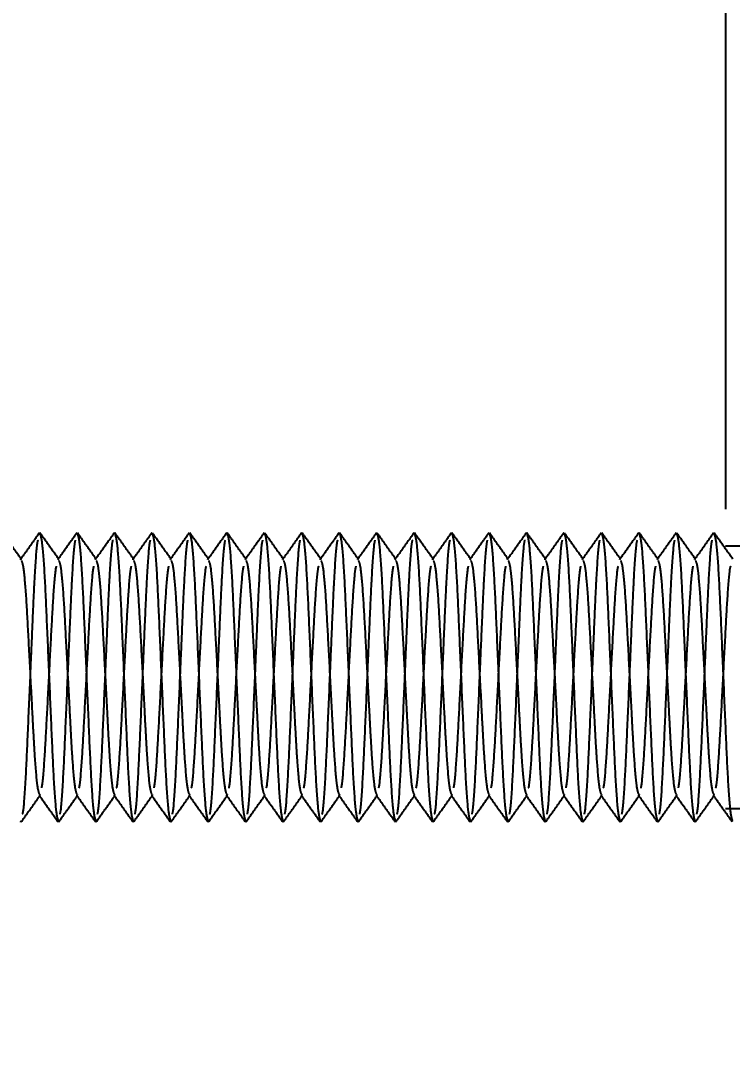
# Model space of a CAD drawing. Header units: metres. Extents: x 0 to 21025, y 0 to 14850.
# Drawn here: x 2214.4 to 2252.4, y 6312.7 to 6367.9 of the extents above; entities that cross this region are included whole.
import ezdxf

# ---------------------------------------------------------------- set-up
doc = ezdxf.new("R2010")
doc.units = ezdxf.units.M
doc.header["$LTSCALE"] = 25
doc.linetypes.add('HIDDEN2', pattern=[4.7625, 3.175, -1.5875])
doc.layers.add('18_COTAS', color=7, linetype='Continuous')
doc.layers.add('ST1', color=7, linetype='HIDDEN2')
doc.styles.add('ROMANS', font='ROMANS.SHX')
doc.dimstyles.new('25___1-25', dxfattribs={"dimscale": 25, "dimtxt": 2.5, "dimasz": 2, "dimexe": 1.5, "dimexo": 1, "dimgap": 0.5, "dimtad": 1, "dimzin": 12, "dimtxsty": 'ROMANS', "dimcen": 0, "dimclrd": 256, "dimclre": 256, "dimclrt": 3, "dimazin": 3, "dimtfac": 1, "dimtmove": 0, "dimatfit": 0, "dimfxl": 1, "dimlwd": -1, "dimlwe": -1, "dimarcsym": 0})

# ---------------------------------------------------------------- blocks, each defined once
blk = doc.blocks.new('*D13')
at = {"layer": '18_COTAS', "transparency": 16777216}
for p, q in [((2083.564, 6357.865), (2083.564, 7037.945)), ((6382.514, 6357.865), (6382.514, 7037.945)), ((2133.564, 7000.445), (6332.514, 7000.445))]:
    blk.add_line(p, q, dxfattribs=at)
for points in [[(2133.564, 7008.778), (2133.564, 6992.112), (2083.564, 7000.445)], [(6332.514, 7008.778), (6332.514, 6992.112), (6382.514, 7000.445)]]:
    blk.add_solid(points, dxfattribs=at)
at = {"layer": 'Defpoints', "color": 0, "transparency": 16777216}
for p in [(6382.514, 7000.445), (2083.564, 6332.865), (6382.514, 6332.865)]:
    blk.add_point(p, dxfattribs=at)
at = {"layer": '18_COTAS', "color": 3, "transparency": 16777216, "insert": (4233.039, 7050.147), "char_height": 62.5, "attachment_point": 5, "style": 'ROMANS'}
blk.add_mtext('4298,95', dxfattribs=at)

msp = doc.modelspace()

# ---------------------------------------------------------------- linework, layer by layer
at = {"layer": 'ST1'}
for p, q in [((2251.996, 6421.215), (2251.996, 6244.515)), ((2215.359, 6340.541), (2215.37, 6340.593)), ((2217.359, 6340.541), (2217.37, 6340.593)), ((2219.359, 6340.541), (2219.37, 6340.593)), ((2221.359, 6340.541), (2221.37, 6340.593)), ((2223.359, 6340.541), (2223.37, 6340.593)), ((2225.359, 6340.541), (2225.37, 6340.593)), ((2227.359, 6340.541), (2227.37, 6340.593)), ((2229.359, 6340.541), (2229.37, 6340.593)), ((2231.359, 6340.541), (2231.37, 6340.593)), ((2233.359, 6340.541), (2233.37, 6340.593)), ((2235.359, 6340.541), (2235.37, 6340.593)), ((2237.359, 6340.541), (2237.37, 6340.593)), ((2239.359, 6340.541), (2239.37, 6340.593)), ((2241.359, 6340.541), (2241.37, 6340.593)), ((2243.359, 6340.541), (2243.37, 6340.593)), ((2245.359, 6340.541), (2245.37, 6340.593)), ((2247.359, 6340.541), (2247.37, 6340.593)), ((2249.359, 6340.541), (2249.37, 6340.593)), ((2251.359, 6340.541), (2251.37, 6340.593)), ((2258.346, 6339.865), (2251.996, 6339.865)), ((2214.357, 6339.137), (2214.37, 6339.187)), ((2216.357, 6339.137), (2216.37, 6339.187)), ((2218.357, 6339.137), (2218.37, 6339.187)), ((2220.357, 6339.137), (2220.37, 6339.187)), ((2222.357, 6339.137), (2222.37, 6339.187)), ((2224.357, 6339.137), (2224.37, 6339.187)), ((2226.357, 6339.137), (2226.37, 6339.187)), ((2228.357, 6339.137), (2228.37, 6339.187)), ((2230.357, 6339.137), (2230.37, 6339.187)), ((2232.357, 6339.137), (2232.37, 6339.187)), ((2234.357, 6339.137), (2234.37, 6339.187)), ((2236.357, 6339.137), (2236.37, 6339.187)), ((2238.357, 6339.137), (2238.37, 6339.187)), ((2240.357, 6339.137), (2240.37, 6339.187)), ((2242.357, 6339.137), (2242.37, 6339.187)), ((2244.357, 6339.137), (2244.37, 6339.187)), ((2246.357, 6339.137), (2246.37, 6339.187)), ((2248.357, 6339.137), (2248.37, 6339.187)), ((2250.357, 6339.137), (2250.37, 6339.187)), ((2215.37, 6326.544), (2215.391, 6326.623)), ((2217.37, 6326.544), (2217.391, 6326.623)), ((2219.37, 6326.544), (2219.391, 6326.623)), ((2221.37, 6326.544), (2221.391, 6326.623)), ((2223.37, 6326.544), (2223.391, 6326.623)), ((2225.37, 6326.544), (2225.391, 6326.623)), ((2227.37, 6326.544), (2227.391, 6326.623)), ((2229.37, 6326.544), (2229.391, 6326.623)), ((2231.37, 6326.544), (2231.391, 6326.623)), ((2233.37, 6326.544), (2233.391, 6326.623)), ((2235.37, 6326.544), (2235.391, 6326.623)), ((2237.37, 6326.544), (2237.391, 6326.623)), ((2239.37, 6326.544), (2239.391, 6326.623)), ((2241.37, 6326.544), (2241.391, 6326.623)), ((2243.37, 6326.544), (2243.391, 6326.623)), ((2245.37, 6326.544), (2245.391, 6326.623)), ((2247.37, 6326.544), (2247.391, 6326.623)), ((2249.37, 6326.544), (2249.391, 6326.623)), ((2251.37, 6326.544), (2251.391, 6326.623)), ((2251.996, 6325.865), (2258.346, 6325.865)), ((2214.37, 6325.138), (2214.389, 6325.226)), ((2216.37, 6325.138), (2216.389, 6325.226)), ((2218.37, 6325.138), (2218.389, 6325.226)), ((2220.37, 6325.138), (2220.389, 6325.226)), ((2222.37, 6325.138), (2222.389, 6325.226)), ((2224.37, 6325.138), (2224.389, 6325.226)), ((2226.37, 6325.138), (2226.389, 6325.226)), ((2228.37, 6325.138), (2228.389, 6325.226)), ((2230.37, 6325.138), (2230.389, 6325.226)), ((2232.37, 6325.138), (2232.389, 6325.226)), ((2234.37, 6325.138), (2234.389, 6325.226)), ((2236.37, 6325.138), (2236.389, 6325.226)), ((2238.37, 6325.138), (2238.389, 6325.226)), ((2240.37, 6325.138), (2240.389, 6325.226)), ((2242.37, 6325.138), (2242.389, 6325.226)), ((2244.37, 6325.138), (2244.389, 6325.226)), ((2246.37, 6325.138), (2246.389, 6325.226)), ((2248.37, 6325.138), (2248.389, 6325.226)), ((2250.37, 6325.138), (2250.389, 6325.226))]:
    msp.add_line(p, q, dxfattribs=at)
for points, knots in [([(2214.39, 6339.173), (2214.222, 6339.408), (2213.888, 6339.877), (2213.553, 6340.347), (2213.386, 6340.581)], [0, 0, 0, 0, 0.499937, 1, 1, 1, 1]), ([(2215.36, 6340.588), (2215.193, 6340.354), (2214.859, 6339.884), (2214.525, 6339.415), (2214.357, 6339.181)], [0, 0, 0, 0, 0.5000352, 1, 1, 1, 1]), ([(2214.461, 6325.569), (2214.471, 6325.61), (2214.523, 6325.815), (2214.627, 6327.313), (2214.74, 6329.815), (2214.853, 6332.466), (2214.954, 6334.788), (2215.033, 6336.69), (2215.126, 6338.601), (2215.22, 6339.943), (2215.274, 6340.149), (2215.287, 6340.198)], [0, 0, 0, 0, 0.038658, 0.193158, 0.341558, 0.49472, 0.586939, 0.692417, 0.79734, 0.95184, 1, 1, 1, 1]), ([(2216.39, 6339.173), (2216.222, 6339.408), (2215.888, 6339.877), (2215.553, 6340.347), (2215.386, 6340.581)], [0, 0, 0, 0, 0.499937, 1, 1, 1, 1]), ([(2215.387, 6340.511), (2215.422, 6340.408), (2215.497, 6340.181), (2215.627, 6338.455), (2215.74, 6335.903), (2215.87, 6332.865), (2216.001, 6329.827), (2216.113, 6327.276), (2216.243, 6325.551), (2216.318, 6325.325), (2216.352, 6325.222)], [0, 0, 0, 0, 0.110571, 0.242596, 0.369408, 0.50029, 0.631172, 0.757984, 0.890008, 1, 1, 1, 1]), ([(2217.36, 6340.588), (2217.193, 6340.354), (2216.859, 6339.884), (2216.525, 6339.415), (2216.357, 6339.181)], [0, 0, 0, 0, 0.500035, 1, 1, 1, 1]), ([(2216.461, 6325.569), (2216.471, 6325.61), (2216.523, 6325.815), (2216.627, 6327.313), (2216.74, 6329.815), (2216.853, 6332.466), (2216.954, 6334.788), (2217.033, 6336.69), (2217.126, 6338.601), (2217.22, 6339.943), (2217.274, 6340.149), (2217.287, 6340.198)], [0, 0, 0, 0, 0.038658, 0.193158, 0.341558, 0.49472, 0.586939, 0.692417, 0.79734, 0.95184, 1, 1, 1, 1]), ([(2218.39, 6339.173), (2218.222, 6339.408), (2217.888, 6339.877), (2217.553, 6340.347), (2217.386, 6340.581)], [0, 0, 0, 0, 0.499937, 1, 1, 1, 1]), ([(2217.387, 6340.511), (2217.422, 6340.408), (2217.497, 6340.181), (2217.627, 6338.455), (2217.74, 6335.903), (2217.87, 6332.865), (2218.001, 6329.827), (2218.113, 6327.276), (2218.243, 6325.551), (2218.318, 6325.325), (2218.352, 6325.222)], [0, 0, 0, 0, 0.110571, 0.242596, 0.369408, 0.50029, 0.631172, 0.757984, 0.890008, 1, 1, 1, 1]), ([(2219.36, 6340.588), (2219.193, 6340.354), (2218.859, 6339.884), (2218.525, 6339.415), (2218.357, 6339.181)], [0, 0, 0, 0, 0.5000352, 1, 1, 1, 1]), ([(2218.461, 6325.569), (2218.471, 6325.61), (2218.523, 6325.815), (2218.627, 6327.313), (2218.74, 6329.815), (2218.853, 6332.466), (2218.954, 6334.788), (2219.033, 6336.69), (2219.126, 6338.601), (2219.22, 6339.943), (2219.274, 6340.149), (2219.287, 6340.198)], [0, 0, 0, 0, 0.038658, 0.193158, 0.341558, 0.49472, 0.586939, 0.692417, 0.79734, 0.95184, 1, 1, 1, 1]), ([(2220.39, 6339.173), (2220.222, 6339.408), (2219.888, 6339.877), (2219.553, 6340.347), (2219.386, 6340.581)], [0, 0, 0, 0, 0.499937, 1, 1, 1, 1]), ([(2219.387, 6340.511), (2219.422, 6340.408), (2219.497, 6340.181), (2219.627, 6338.455), (2219.74, 6335.903), (2219.87, 6332.865), (2220.001, 6329.827), (2220.113, 6327.276), (2220.243, 6325.551), (2220.318, 6325.325), (2220.352, 6325.222)], [0, 0, 0, 0, 0.110571, 0.242596, 0.369408, 0.50029, 0.631172, 0.757984, 0.890008, 1, 1, 1, 1]), ([(2221.36, 6340.588), (2221.193, 6340.354), (2220.859, 6339.884), (2220.525, 6339.415), (2220.357, 6339.181)], [0, 0, 0, 0, 0.500035, 1, 1, 1, 1]), ([(2220.461, 6325.569), (2220.471, 6325.61), (2220.523, 6325.815), (2220.627, 6327.313), (2220.74, 6329.815), (2220.853, 6332.466), (2220.954, 6334.788), (2221.033, 6336.69), (2221.126, 6338.601), (2221.22, 6339.943), (2221.274, 6340.149), (2221.287, 6340.198)], [0, 0, 0, 0, 0.038658, 0.193158, 0.341558, 0.49472, 0.586939, 0.692417, 0.79734, 0.95184, 1, 1, 1, 1]), ([(2222.39, 6339.173), (2222.222, 6339.408), (2221.888, 6339.877), (2221.553, 6340.347), (2221.386, 6340.581)], [0, 0, 0, 0, 0.499937, 1, 1, 1, 1]), ([(2221.387, 6340.511), (2221.422, 6340.408), (2221.497, 6340.181), (2221.627, 6338.455), (2221.74, 6335.903), (2221.87, 6332.865), (2222.001, 6329.827), (2222.113, 6327.276), (2222.243, 6325.551), (2222.318, 6325.325), (2222.352, 6325.222)], [0, 0, 0, 0, 0.110571, 0.242596, 0.369408, 0.50029, 0.631172, 0.757984, 0.890008, 1, 1, 1, 1]), ([(2223.36, 6340.588), (2223.193, 6340.354), (2222.859, 6339.884), (2222.525, 6339.415), (2222.357, 6339.181)], [0, 0, 0, 0, 0.500035, 1, 1, 1, 1]), ([(2222.461, 6325.569), (2222.471, 6325.61), (2222.523, 6325.815), (2222.627, 6327.313), (2222.74, 6329.815), (2222.853, 6332.466), (2222.954, 6334.788), (2223.033, 6336.69), (2223.126, 6338.601), (2223.22, 6339.943), (2223.274, 6340.149), (2223.287, 6340.198)], [0, 0, 0, 0, 0.038658, 0.193158, 0.341558, 0.49472, 0.586939, 0.692417, 0.79734, 0.95184, 1, 1, 1, 1]), ([(2224.39, 6339.173), (2224.222, 6339.408), (2223.888, 6339.877), (2223.553, 6340.347), (2223.386, 6340.581)], [0, 0, 0, 0, 0.499937, 1, 1, 1, 1]), ([(2223.387, 6340.511), (2223.422, 6340.408), (2223.497, 6340.181), (2223.627, 6338.455), (2223.74, 6335.903), (2223.87, 6332.865), (2224.001, 6329.827), (2224.113, 6327.276), (2224.243, 6325.551), (2224.318, 6325.325), (2224.352, 6325.222)], [0, 0, 0, 0, 0.110571, 0.242596, 0.369408, 0.50029, 0.631172, 0.757984, 0.890008, 1, 1, 1, 1]), ([(2225.36, 6340.588), (2225.193, 6340.354), (2224.859, 6339.884), (2224.525, 6339.415), (2224.357, 6339.181)], [0, 0, 0, 0, 0.5000352, 1, 1, 1, 1]), ([(2224.461, 6325.569), (2224.471, 6325.61), (2224.523, 6325.815), (2224.627, 6327.313), (2224.74, 6329.815), (2224.853, 6332.466), (2224.954, 6334.788), (2225.033, 6336.69), (2225.126, 6338.601), (2225.22, 6339.943), (2225.274, 6340.149), (2225.287, 6340.198)], [0, 0, 0, 0, 0.038658, 0.193158, 0.341558, 0.49472, 0.586939, 0.692417, 0.79734, 0.95184, 1, 1, 1, 1]), ([(2226.39, 6339.173), (2226.222, 6339.408), (2225.888, 6339.877), (2225.553, 6340.347), (2225.386, 6340.581)], [0, 0, 0, 0, 0.4999369, 1, 1, 1, 1]), ([(2225.387, 6340.511), (2225.422, 6340.408), (2225.497, 6340.181), (2225.627, 6338.455), (2225.74, 6335.903), (2225.87, 6332.865), (2226.001, 6329.827), (2226.113, 6327.276), (2226.243, 6325.551), (2226.318, 6325.325), (2226.352, 6325.222)], [0, 0, 0, 0, 0.110571, 0.242596, 0.369408, 0.50029, 0.631172, 0.757984, 0.890008, 1, 1, 1, 1]), ([(2227.36, 6340.588), (2227.193, 6340.354), (2226.859, 6339.884), (2226.525, 6339.415), (2226.357, 6339.181)], [0, 0, 0, 0, 0.500035, 1, 1, 1, 1]), ([(2226.461, 6325.569), (2226.471, 6325.61), (2226.523, 6325.815), (2226.627, 6327.313), (2226.74, 6329.815), (2226.853, 6332.466), (2226.954, 6334.788), (2227.033, 6336.69), (2227.126, 6338.601), (2227.22, 6339.943), (2227.274, 6340.149), (2227.287, 6340.198)], [0, 0, 0, 0, 0.038658, 0.193158, 0.341558, 0.49472, 0.586939, 0.692417, 0.79734, 0.95184, 1, 1, 1, 1]), ([(2228.39, 6339.173), (2228.222, 6339.408), (2227.888, 6339.877), (2227.553, 6340.347), (2227.386, 6340.581)], [0, 0, 0, 0, 0.499937, 1, 1, 1, 1]), ([(2227.387, 6340.511), (2227.422, 6340.408), (2227.497, 6340.181), (2227.627, 6338.455), (2227.74, 6335.903), (2227.87, 6332.865), (2228.001, 6329.827), (2228.113, 6327.276), (2228.243, 6325.551), (2228.318, 6325.325), (2228.352, 6325.222)], [0, 0, 0, 0, 0.110571, 0.242596, 0.369408, 0.50029, 0.631172, 0.757984, 0.890008, 1, 1, 1, 1]), ([(2229.36, 6340.588), (2229.193, 6340.354), (2228.859, 6339.884), (2228.525, 6339.415), (2228.357, 6339.181)], [0, 0, 0, 0, 0.500035, 1, 1, 1, 1]), ([(2228.461, 6325.569), (2228.471, 6325.61), (2228.523, 6325.815), (2228.627, 6327.313), (2228.74, 6329.815), (2228.853, 6332.466), (2228.954, 6334.788), (2229.033, 6336.69), (2229.126, 6338.601), (2229.22, 6339.943), (2229.274, 6340.149), (2229.287, 6340.198)], [0, 0, 0, 0, 0.038658, 0.193158, 0.341558, 0.49472, 0.586939, 0.692417, 0.79734, 0.95184, 1, 1, 1, 1]), ([(2230.39, 6339.173), (2230.222, 6339.408), (2229.888, 6339.877), (2229.553, 6340.347), (2229.386, 6340.581)], [0, 0, 0, 0, 0.4999369, 1, 1, 1, 1]), ([(2229.387, 6340.511), (2229.422, 6340.408), (2229.497, 6340.181), (2229.627, 6338.455), (2229.74, 6335.903), (2229.87, 6332.865), (2230.001, 6329.827), (2230.113, 6327.276), (2230.243, 6325.551), (2230.318, 6325.325), (2230.352, 6325.222)], [0, 0, 0, 0, 0.110571, 0.242596, 0.369408, 0.50029, 0.631172, 0.757984, 0.890008, 1, 1, 1, 1]), ([(2231.36, 6340.588), (2231.193, 6340.354), (2230.859, 6339.884), (2230.525, 6339.415), (2230.357, 6339.181)], [0, 0, 0, 0, 0.5000352, 1, 1, 1, 1]), ([(2230.461, 6325.569), (2230.471, 6325.61), (2230.523, 6325.815), (2230.627, 6327.313), (2230.74, 6329.815), (2230.853, 6332.466), (2230.954, 6334.788), (2231.033, 6336.69), (2231.126, 6338.601), (2231.22, 6339.943), (2231.274, 6340.149), (2231.287, 6340.198)], [0, 0, 0, 0, 0.038658, 0.193158, 0.341558, 0.49472, 0.586939, 0.692417, 0.79734, 0.95184, 1, 1, 1, 1]), ([(2232.39, 6339.173), (2232.222, 6339.408), (2231.888, 6339.877), (2231.553, 6340.347), (2231.386, 6340.581)], [0, 0, 0, 0, 0.499937, 1, 1, 1, 1]), ([(2231.387, 6340.511), (2231.422, 6340.408), (2231.497, 6340.181), (2231.627, 6338.455), (2231.74, 6335.903), (2231.87, 6332.865), (2232.001, 6329.827), (2232.113, 6327.276), (2232.243, 6325.551), (2232.318, 6325.325), (2232.352, 6325.222)], [0, 0, 0, 0, 0.110571, 0.242596, 0.369408, 0.50029, 0.631172, 0.757984, 0.890008, 1, 1, 1, 1]), ([(2233.36, 6340.588), (2233.193, 6340.354), (2232.859, 6339.884), (2232.525, 6339.415), (2232.357, 6339.181)], [0, 0, 0, 0, 0.500035, 1, 1, 1, 1]), ([(2232.461, 6325.569), (2232.471, 6325.61), (2232.523, 6325.815), (2232.627, 6327.313), (2232.74, 6329.815), (2232.853, 6332.466), (2232.954, 6334.788), (2233.033, 6336.69), (2233.126, 6338.601), (2233.22, 6339.943), (2233.274, 6340.149), (2233.287, 6340.198)], [0, 0, 0, 0, 0.038658, 0.193158, 0.341558, 0.49472, 0.586939, 0.692417, 0.79734, 0.95184, 1, 1, 1, 1]), ([(2234.39, 6339.173), (2234.222, 6339.408), (2233.888, 6339.877), (2233.553, 6340.347), (2233.386, 6340.581)], [0, 0, 0, 0, 0.4999369, 1, 1, 1, 1]), ([(2233.387, 6340.511), (2233.422, 6340.408), (2233.497, 6340.181), (2233.627, 6338.455), (2233.74, 6335.903), (2233.87, 6332.865), (2234.001, 6329.827), (2234.113, 6327.276), (2234.243, 6325.551), (2234.318, 6325.325), (2234.352, 6325.222)], [0, 0, 0, 0, 0.110571, 0.242596, 0.369408, 0.50029, 0.631172, 0.757984, 0.890008, 1, 1, 1, 1]), ([(2235.36, 6340.588), (2235.193, 6340.354), (2234.859, 6339.884), (2234.525, 6339.415), (2234.357, 6339.181)], [0, 0, 0, 0, 0.500035, 1, 1, 1, 1]), ([(2234.461, 6325.569), (2234.471, 6325.61), (2234.523, 6325.815), (2234.627, 6327.313), (2234.74, 6329.815), (2234.853, 6332.466), (2234.954, 6334.788), (2235.033, 6336.69), (2235.126, 6338.601), (2235.22, 6339.943), (2235.274, 6340.149), (2235.287, 6340.198)], [0, 0, 0, 0, 0.038658, 0.193158, 0.341558, 0.49472, 0.586939, 0.692417, 0.79734, 0.95184, 1, 1, 1, 1]), ([(2236.39, 6339.173), (2236.222, 6339.408), (2235.888, 6339.877), (2235.553, 6340.347), (2235.386, 6340.581)], [0, 0, 0, 0, 0.499937, 1, 1, 1, 1]), ([(2235.387, 6340.511), (2235.422, 6340.408), (2235.497, 6340.181), (2235.627, 6338.455), (2235.74, 6335.903), (2235.87, 6332.865), (2236.001, 6329.827), (2236.113, 6327.276), (2236.243, 6325.551), (2236.318, 6325.325), (2236.352, 6325.222)], [0, 0, 0, 0, 0.110571, 0.242596, 0.369408, 0.50029, 0.631172, 0.757984, 0.890008, 1, 1, 1, 1]), ([(2237.36, 6340.588), (2237.193, 6340.354), (2236.859, 6339.884), (2236.525, 6339.415), (2236.357, 6339.181)], [0, 0, 0, 0, 0.500035, 1, 1, 1, 1]), ([(2236.461, 6325.569), (2236.471, 6325.61), (2236.523, 6325.815), (2236.627, 6327.313), (2236.74, 6329.815), (2236.853, 6332.466), (2236.954, 6334.788), (2237.033, 6336.69), (2237.126, 6338.601), (2237.22, 6339.943), (2237.274, 6340.149), (2237.287, 6340.198)], [0, 0, 0, 0, 0.038658, 0.193158, 0.341558, 0.49472, 0.586939, 0.692417, 0.79734, 0.95184, 1, 1, 1, 1]), ([(2238.39, 6339.173), (2238.222, 6339.408), (2237.888, 6339.877), (2237.553, 6340.347), (2237.386, 6340.581)], [0, 0, 0, 0, 0.499937, 1, 1, 1, 1]), ([(2237.387, 6340.511), (2237.422, 6340.408), (2237.497, 6340.181), (2237.627, 6338.455), (2237.74, 6335.903), (2237.87, 6332.865), (2238.001, 6329.827), (2238.113, 6327.276), (2238.243, 6325.551), (2238.318, 6325.325), (2238.352, 6325.222)], [0, 0, 0, 0, 0.110571, 0.242596, 0.369408, 0.50029, 0.631172, 0.757984, 0.890008, 1, 1, 1, 1]), ([(2239.36, 6340.588), (2239.193, 6340.354), (2238.859, 6339.884), (2238.525, 6339.415), (2238.357, 6339.181)], [0, 0, 0, 0, 0.500035, 1, 1, 1, 1]), ([(2238.461, 6325.569), (2238.471, 6325.61), (2238.523, 6325.815), (2238.627, 6327.313), (2238.74, 6329.815), (2238.853, 6332.466), (2238.954, 6334.788), (2239.033, 6336.69), (2239.126, 6338.601), (2239.22, 6339.943), (2239.274, 6340.149), (2239.287, 6340.198)], [0, 0, 0, 0, 0.038658, 0.193158, 0.341558, 0.49472, 0.586939, 0.692417, 0.79734, 0.95184, 1, 1, 1, 1]), ([(2240.39, 6339.173), (2240.222, 6339.408), (2239.888, 6339.877), (2239.553, 6340.347), (2239.386, 6340.581)], [0, 0, 0, 0, 0.499937, 1, 1, 1, 1]), ([(2239.387, 6340.511), (2239.422, 6340.408), (2239.497, 6340.181), (2239.627, 6338.455), (2239.74, 6335.903), (2239.87, 6332.865), (2240.001, 6329.827), (2240.113, 6327.276), (2240.243, 6325.551), (2240.318, 6325.325), (2240.352, 6325.222)], [0, 0, 0, 0, 0.110571, 0.242596, 0.369408, 0.50029, 0.631172, 0.757984, 0.890008, 1, 1, 1, 1]), ([(2241.36, 6340.588), (2241.193, 6340.354), (2240.859, 6339.884), (2240.525, 6339.415), (2240.357, 6339.181)], [0, 0, 0, 0, 0.500035, 1, 1, 1, 1]), ([(2240.461, 6325.569), (2240.471, 6325.61), (2240.523, 6325.815), (2240.627, 6327.313), (2240.74, 6329.815), (2240.853, 6332.466), (2240.954, 6334.788), (2241.033, 6336.69), (2241.126, 6338.601), (2241.22, 6339.943), (2241.274, 6340.149), (2241.287, 6340.198)], [0, 0, 0, 0, 0.038658, 0.193158, 0.341558, 0.49472, 0.586939, 0.692417, 0.79734, 0.95184, 1, 1, 1, 1]), ([(2242.39, 6339.173), (2242.222, 6339.408), (2241.888, 6339.877), (2241.553, 6340.347), (2241.386, 6340.581)], [0, 0, 0, 0, 0.499937, 1, 1, 1, 1]), ([(2241.387, 6340.511), (2241.422, 6340.408), (2241.497, 6340.181), (2241.627, 6338.455), (2241.74, 6335.903), (2241.87, 6332.865), (2242.001, 6329.827), (2242.113, 6327.276), (2242.243, 6325.551), (2242.318, 6325.325), (2242.352, 6325.222)], [0, 0, 0, 0, 0.110571, 0.242596, 0.369408, 0.50029, 0.631172, 0.757984, 0.890008, 1, 1, 1, 1]), ([(2243.36, 6340.588), (2243.193, 6340.354), (2242.859, 6339.884), (2242.525, 6339.415), (2242.357, 6339.181)], [0, 0, 0, 0, 0.500035, 1, 1, 1, 1]), ([(2242.461, 6325.569), (2242.471, 6325.61), (2242.523, 6325.815), (2242.627, 6327.313), (2242.74, 6329.815), (2242.853, 6332.466), (2242.954, 6334.788), (2243.033, 6336.69), (2243.126, 6338.601), (2243.22, 6339.943), (2243.274, 6340.149), (2243.287, 6340.198)], [0, 0, 0, 0, 0.038658, 0.193158, 0.341558, 0.49472, 0.586939, 0.692417, 0.79734, 0.95184, 1, 1, 1, 1]), ([(2244.39, 6339.173), (2244.222, 6339.408), (2243.888, 6339.877), (2243.553, 6340.347), (2243.386, 6340.581)], [0, 0, 0, 0, 0.4999369, 1, 1, 1, 1]), ([(2243.387, 6340.511), (2243.422, 6340.408), (2243.497, 6340.181), (2243.627, 6338.455), (2243.74, 6335.903), (2243.87, 6332.865), (2244.001, 6329.827), (2244.113, 6327.276), (2244.243, 6325.551), (2244.318, 6325.325), (2244.352, 6325.222)], [0, 0, 0, 0, 0.110571, 0.242596, 0.369408, 0.50029, 0.631172, 0.757984, 0.890008, 1, 1, 1, 1]), ([(2245.36, 6340.588), (2245.193, 6340.354), (2244.859, 6339.884), (2244.525, 6339.415), (2244.357, 6339.181)], [0, 0, 0, 0, 0.500035, 1, 1, 1, 1]), ([(2244.461, 6325.569), (2244.471, 6325.61), (2244.523, 6325.815), (2244.627, 6327.313), (2244.74, 6329.815), (2244.853, 6332.466), (2244.954, 6334.788), (2245.033, 6336.69), (2245.126, 6338.601), (2245.22, 6339.943), (2245.274, 6340.149), (2245.287, 6340.198)], [0, 0, 0, 0, 0.038658, 0.193158, 0.341558, 0.49472, 0.586939, 0.692417, 0.79734, 0.95184, 1, 1, 1, 1]), ([(2246.39, 6339.173), (2246.222, 6339.408), (2245.888, 6339.877), (2245.553, 6340.347), (2245.386, 6340.581)], [0, 0, 0, 0, 0.4999369, 1, 1, 1, 1]), ([(2245.387, 6340.511), (2245.422, 6340.408), (2245.497, 6340.181), (2245.627, 6338.455), (2245.74, 6335.903), (2245.87, 6332.865), (2246.001, 6329.827), (2246.113, 6327.276), (2246.243, 6325.551), (2246.318, 6325.325), (2246.352, 6325.222)], [0, 0, 0, 0, 0.110571, 0.242596, 0.369408, 0.50029, 0.631172, 0.757984, 0.890008, 1, 1, 1, 1]), ([(2247.36, 6340.588), (2247.193, 6340.354), (2246.859, 6339.884), (2246.525, 6339.415), (2246.357, 6339.181)], [0, 0, 0, 0, 0.500035, 1, 1, 1, 1]), ([(2246.461, 6325.569), (2246.471, 6325.61), (2246.523, 6325.815), (2246.627, 6327.313), (2246.74, 6329.815), (2246.853, 6332.466), (2246.954, 6334.788), (2247.033, 6336.69), (2247.126, 6338.601), (2247.22, 6339.943), (2247.274, 6340.149), (2247.287, 6340.198)], [0, 0, 0, 0, 0.038658, 0.193158, 0.341558, 0.49472, 0.586939, 0.692417, 0.79734, 0.95184, 1, 1, 1, 1]), ([(2248.39, 6339.173), (2248.222, 6339.408), (2247.888, 6339.877), (2247.553, 6340.347), (2247.386, 6340.581)], [0, 0, 0, 0, 0.499937, 1, 1, 1, 1]), ([(2247.387, 6340.511), (2247.422, 6340.408), (2247.497, 6340.181), (2247.627, 6338.455), (2247.74, 6335.903), (2247.87, 6332.865), (2248.001, 6329.827), (2248.113, 6327.276), (2248.243, 6325.551), (2248.318, 6325.325), (2248.352, 6325.222)], [0, 0, 0, 0, 0.110571, 0.242596, 0.369408, 0.50029, 0.631172, 0.757984, 0.890008, 1, 1, 1, 1]), ([(2249.36, 6340.588), (2249.193, 6340.354), (2248.859, 6339.884), (2248.525, 6339.415), (2248.357, 6339.181)], [0, 0, 0, 0, 0.500035, 1, 1, 1, 1]), ([(2248.461, 6325.569), (2248.471, 6325.61), (2248.523, 6325.815), (2248.627, 6327.313), (2248.74, 6329.815), (2248.853, 6332.466), (2248.954, 6334.788), (2249.033, 6336.69), (2249.126, 6338.601), (2249.22, 6339.943), (2249.274, 6340.149), (2249.287, 6340.198)], [0, 0, 0, 0, 0.038658, 0.193158, 0.341558, 0.49472, 0.586939, 0.692417, 0.79734, 0.95184, 1, 1, 1, 1]), ([(2250.39, 6339.173), (2250.222, 6339.408), (2249.888, 6339.877), (2249.553, 6340.347), (2249.386, 6340.581)], [0, 0, 0, 0, 0.4999369, 1, 1, 1, 1]), ([(2249.387, 6340.511), (2249.422, 6340.408), (2249.497, 6340.181), (2249.627, 6338.455), (2249.74, 6335.903), (2249.87, 6332.865), (2250.001, 6329.827), (2250.113, 6327.276), (2250.243, 6325.551), (2250.318, 6325.325), (2250.352, 6325.222)], [0, 0, 0, 0, 0.110571, 0.242596, 0.369408, 0.50029, 0.631172, 0.757984, 0.890008, 1, 1, 1, 1]), ([(2251.36, 6340.588), (2251.193, 6340.354), (2250.859, 6339.884), (2250.525, 6339.415), (2250.357, 6339.181)], [0, 0, 0, 0, 0.500035, 1, 1, 1, 1]), ([(2250.461, 6325.569), (2250.471, 6325.61), (2250.523, 6325.815), (2250.627, 6327.313), (2250.74, 6329.815), (2250.853, 6332.466), (2250.954, 6334.788), (2251.033, 6336.69), (2251.126, 6338.601), (2251.22, 6339.943), (2251.274, 6340.149), (2251.287, 6340.198)], [0, 0, 0, 0, 0.038658, 0.193158, 0.341558, 0.49472, 0.586939, 0.692417, 0.79734, 0.95184, 1, 1, 1, 1]), ([(2252.39, 6339.173), (2252.222, 6339.408), (2251.888, 6339.877), (2251.553, 6340.347), (2251.386, 6340.581)], [0, 0, 0, 0, 0.499937, 1, 1, 1, 1]), ([(2251.387, 6340.511), (2251.422, 6340.408), (2251.497, 6340.181), (2251.627, 6338.455), (2251.74, 6335.903), (2251.87, 6332.865), (2252.001, 6329.827), (2252.113, 6327.276), (2252.243, 6325.551), (2252.318, 6325.325), (2252.352, 6325.222)], [0, 0, 0, 0, 0.110571, 0.242596, 0.369408, 0.50029, 0.631172, 0.757984, 0.890008, 1, 1, 1, 1]), ([(2214.39, 6339.109), (2214.424, 6339.026), (2214.498, 6338.841), (2214.627, 6337.437), (2214.74, 6335.352), (2214.858, 6333.088), (2214.962, 6331.132), (2215.04, 6329.61), (2215.13, 6328.126), (2215.242, 6326.89), (2215.316, 6326.706), (2215.35, 6326.624)], [0, 0, 0, 0, 0.10803, 0.240749, 0.368218, 0.499785, 0.595794, 0.677584, 0.759725, 0.892443, 1, 1, 1, 1]), ([(2216.39, 6339.109), (2216.424, 6339.026), (2216.498, 6338.841), (2216.627, 6337.437), (2216.74, 6335.352), (2216.858, 6333.088), (2216.962, 6331.132), (2217.04, 6329.61), (2217.13, 6328.126), (2217.242, 6326.89), (2217.316, 6326.706), (2217.35, 6326.624)], [0, 0, 0, 0, 0.10803, 0.240749, 0.368218, 0.499785, 0.595794, 0.677584, 0.759725, 0.892443, 1, 1, 1, 1]), ([(2218.39, 6339.109), (2218.424, 6339.026), (2218.498, 6338.841), (2218.627, 6337.437), (2218.74, 6335.352), (2218.858, 6333.088), (2218.962, 6331.132), (2219.04, 6329.61), (2219.13, 6328.126), (2219.242, 6326.89), (2219.316, 6326.706), (2219.35, 6326.624)], [0, 0, 0, 0, 0.10803, 0.240749, 0.368218, 0.499785, 0.595794, 0.677584, 0.759725, 0.892443, 1, 1, 1, 1]), ([(2220.39, 6339.109), (2220.424, 6339.026), (2220.498, 6338.841), (2220.627, 6337.437), (2220.74, 6335.352), (2220.858, 6333.088), (2220.962, 6331.132), (2221.04, 6329.61), (2221.13, 6328.126), (2221.242, 6326.89), (2221.316, 6326.706), (2221.35, 6326.624)], [0, 0, 0, 0, 0.10803, 0.240749, 0.368218, 0.499785, 0.595794, 0.677584, 0.759725, 0.892443, 1, 1, 1, 1]), ([(2222.39, 6339.109), (2222.424, 6339.026), (2222.498, 6338.841), (2222.627, 6337.437), (2222.74, 6335.352), (2222.858, 6333.088), (2222.962, 6331.132), (2223.04, 6329.61), (2223.13, 6328.126), (2223.242, 6326.89), (2223.316, 6326.706), (2223.35, 6326.624)], [0, 0, 0, 0, 0.10803, 0.240749, 0.368218, 0.499785, 0.595794, 0.677584, 0.759725, 0.892443, 1, 1, 1, 1]), ([(2224.39, 6339.109), (2224.424, 6339.026), (2224.498, 6338.841), (2224.627, 6337.437), (2224.74, 6335.352), (2224.858, 6333.088), (2224.962, 6331.132), (2225.04, 6329.61), (2225.13, 6328.126), (2225.242, 6326.89), (2225.316, 6326.706), (2225.35, 6326.624)], [0, 0, 0, 0, 0.10803, 0.240749, 0.368218, 0.499785, 0.595794, 0.677584, 0.759725, 0.892443, 1, 1, 1, 1]), ([(2226.39, 6339.109), (2226.424, 6339.026), (2226.498, 6338.841), (2226.627, 6337.437), (2226.74, 6335.352), (2226.858, 6333.088), (2226.962, 6331.132), (2227.04, 6329.61), (2227.13, 6328.126), (2227.242, 6326.89), (2227.316, 6326.706), (2227.35, 6326.624)], [0, 0, 0, 0, 0.10803, 0.240749, 0.368218, 0.499785, 0.595794, 0.677584, 0.759725, 0.892443, 1, 1, 1, 1]), ([(2228.39, 6339.109), (2228.424, 6339.026), (2228.498, 6338.841), (2228.627, 6337.437), (2228.74, 6335.352), (2228.858, 6333.088), (2228.962, 6331.132), (2229.04, 6329.61), (2229.13, 6328.126), (2229.242, 6326.89), (2229.316, 6326.706), (2229.35, 6326.624)], [0, 0, 0, 0, 0.10803, 0.240749, 0.368218, 0.499785, 0.595794, 0.677584, 0.759725, 0.892443, 1, 1, 1, 1]), ([(2230.39, 6339.109), (2230.424, 6339.026), (2230.498, 6338.841), (2230.627, 6337.437), (2230.74, 6335.352), (2230.858, 6333.088), (2230.962, 6331.132), (2231.04, 6329.61), (2231.13, 6328.126), (2231.242, 6326.89), (2231.316, 6326.706), (2231.35, 6326.624)], [0, 0, 0, 0, 0.10803, 0.240749, 0.368218, 0.499785, 0.595794, 0.677584, 0.759725, 0.892443, 1, 1, 1, 1]), ([(2232.39, 6339.109), (2232.424, 6339.026), (2232.498, 6338.841), (2232.627, 6337.437), (2232.74, 6335.352), (2232.858, 6333.088), (2232.962, 6331.132), (2233.04, 6329.61), (2233.13, 6328.126), (2233.242, 6326.89), (2233.316, 6326.706), (2233.35, 6326.624)], [0, 0, 0, 0, 0.10803, 0.240749, 0.368218, 0.499785, 0.595794, 0.677584, 0.759725, 0.892443, 1, 1, 1, 1]), ([(2234.39, 6339.109), (2234.424, 6339.026), (2234.498, 6338.841), (2234.627, 6337.437), (2234.74, 6335.352), (2234.858, 6333.088), (2234.962, 6331.132), (2235.04, 6329.61), (2235.13, 6328.126), (2235.242, 6326.89), (2235.316, 6326.706), (2235.35, 6326.624)], [0, 0, 0, 0, 0.10803, 0.240749, 0.368218, 0.499785, 0.595794, 0.677584, 0.759725, 0.892443, 1, 1, 1, 1]), ([(2236.39, 6339.109), (2236.424, 6339.026), (2236.498, 6338.841), (2236.627, 6337.437), (2236.74, 6335.352), (2236.858, 6333.088), (2236.962, 6331.132), (2237.04, 6329.61), (2237.13, 6328.126), (2237.242, 6326.89), (2237.316, 6326.706), (2237.35, 6326.624)], [0, 0, 0, 0, 0.10803, 0.240749, 0.368218, 0.499785, 0.595794, 0.677584, 0.759725, 0.892443, 1, 1, 1, 1]), ([(2238.39, 6339.109), (2238.424, 6339.026), (2238.498, 6338.841), (2238.627, 6337.437), (2238.74, 6335.352), (2238.858, 6333.088), (2238.962, 6331.132), (2239.04, 6329.61), (2239.13, 6328.126), (2239.242, 6326.89), (2239.316, 6326.706), (2239.35, 6326.624)], [0, 0, 0, 0, 0.10803, 0.240749, 0.368218, 0.499785, 0.595794, 0.677584, 0.759725, 0.892443, 1, 1, 1, 1]), ([(2240.39, 6339.109), (2240.424, 6339.026), (2240.498, 6338.841), (2240.627, 6337.437), (2240.74, 6335.352), (2240.858, 6333.088), (2240.962, 6331.132), (2241.04, 6329.61), (2241.13, 6328.126), (2241.242, 6326.89), (2241.316, 6326.706), (2241.35, 6326.624)], [0, 0, 0, 0, 0.10803, 0.240749, 0.368218, 0.499785, 0.595794, 0.677584, 0.759725, 0.892443, 1, 1, 1, 1]), ([(2242.39, 6339.109), (2242.424, 6339.026), (2242.498, 6338.841), (2242.627, 6337.437), (2242.74, 6335.352), (2242.858, 6333.088), (2242.962, 6331.132), (2243.04, 6329.61), (2243.13, 6328.126), (2243.242, 6326.89), (2243.316, 6326.706), (2243.35, 6326.624)], [0, 0, 0, 0, 0.10803, 0.240749, 0.368218, 0.499785, 0.595794, 0.677584, 0.759725, 0.892443, 1, 1, 1, 1]), ([(2244.39, 6339.109), (2244.424, 6339.026), (2244.498, 6338.841), (2244.627, 6337.437), (2244.74, 6335.352), (2244.858, 6333.088), (2244.962, 6331.132), (2245.04, 6329.61), (2245.13, 6328.126), (2245.242, 6326.89), (2245.316, 6326.706), (2245.35, 6326.624)], [0, 0, 0, 0, 0.10803, 0.240749, 0.368218, 0.499785, 0.595794, 0.677584, 0.759725, 0.892443, 1, 1, 1, 1]), ([(2246.39, 6339.109), (2246.424, 6339.026), (2246.498, 6338.841), (2246.627, 6337.437), (2246.74, 6335.352), (2246.858, 6333.088), (2246.962, 6331.132), (2247.04, 6329.61), (2247.13, 6328.126), (2247.242, 6326.89), (2247.316, 6326.706), (2247.35, 6326.624)], [0, 0, 0, 0, 0.10803, 0.240749, 0.368218, 0.499785, 0.595794, 0.677584, 0.759725, 0.892443, 1, 1, 1, 1]), ([(2248.39, 6339.109), (2248.424, 6339.026), (2248.498, 6338.841), (2248.627, 6337.437), (2248.74, 6335.352), (2248.858, 6333.088), (2248.962, 6331.132), (2249.04, 6329.61), (2249.13, 6328.126), (2249.242, 6326.89), (2249.316, 6326.706), (2249.35, 6326.624)], [0, 0, 0, 0, 0.10803, 0.240749, 0.368218, 0.499785, 0.595794, 0.677584, 0.759725, 0.892443, 1, 1, 1, 1]), ([(2250.39, 6339.109), (2250.424, 6339.026), (2250.498, 6338.841), (2250.627, 6337.437), (2250.74, 6335.352), (2250.858, 6333.088), (2250.962, 6331.132), (2251.04, 6329.61), (2251.13, 6328.126), (2251.242, 6326.89), (2251.316, 6326.706), (2251.35, 6326.624)], [0, 0, 0, 0, 0.10803, 0.240749, 0.368218, 0.499785, 0.595794, 0.677584, 0.759725, 0.892443, 1, 1, 1, 1]), ([(2215.478, 6326.962), (2215.483, 6326.979), (2215.529, 6327.144), (2215.628, 6328.334), (2215.74, 6330.37), (2215.87, 6332.866), (2216.001, 6335.359), (2216.113, 6337.402), (2216.214, 6338.607), (2216.263, 6338.773), (2216.27, 6338.798)], [0, 0, 0, 0, 0.0185976, 0.1800443, 0.335106, 0.4951526, 0.6551993, 0.810261, 0.9717077, 1, 1, 1, 1]), ([(2217.478, 6326.962), (2217.483, 6326.979), (2217.529, 6327.144), (2217.628, 6328.334), (2217.74, 6330.37), (2217.87, 6332.866), (2218.001, 6335.359), (2218.113, 6337.402), (2218.214, 6338.607), (2218.263, 6338.773), (2218.27, 6338.798)], [0, 0, 0, 0, 0.018598, 0.180044, 0.335106, 0.495153, 0.655199, 0.810261, 0.971708, 1, 1, 1, 1]), ([(2219.478, 6326.962), (2219.483, 6326.979), (2219.529, 6327.144), (2219.628, 6328.334), (2219.74, 6330.37), (2219.87, 6332.866), (2220.001, 6335.359), (2220.113, 6337.402), (2220.214, 6338.607), (2220.263, 6338.773), (2220.27, 6338.798)], [0, 0, 0, 0, 0.0185976, 0.1800443, 0.335106, 0.4951526, 0.6551993, 0.810261, 0.9717077, 1, 1, 1, 1]), ([(2221.478, 6326.962), (2221.483, 6326.979), (2221.529, 6327.144), (2221.628, 6328.334), (2221.74, 6330.37), (2221.87, 6332.866), (2222.001, 6335.359), (2222.113, 6337.402), (2222.214, 6338.607), (2222.263, 6338.773), (2222.27, 6338.798)], [0, 0, 0, 0, 0.0185976, 0.1800443, 0.335106, 0.4951526, 0.6551993, 0.810261, 0.9717077, 1, 1, 1, 1]), ([(2223.478, 6326.962), (2223.483, 6326.979), (2223.529, 6327.144), (2223.628, 6328.334), (2223.74, 6330.37), (2223.87, 6332.866), (2224.001, 6335.359), (2224.113, 6337.402), (2224.214, 6338.607), (2224.263, 6338.773), (2224.27, 6338.798)], [0, 0, 0, 0, 0.0185976, 0.1800443, 0.335106, 0.4951526, 0.6551993, 0.810261, 0.9717077, 1, 1, 1, 1]), ([(2225.478, 6326.962), (2225.483, 6326.979), (2225.529, 6327.144), (2225.628, 6328.334), (2225.74, 6330.37), (2225.87, 6332.866), (2226.001, 6335.359), (2226.113, 6337.402), (2226.214, 6338.607), (2226.263, 6338.773), (2226.27, 6338.798)], [0, 0, 0, 0, 0.0185976, 0.1800443, 0.335106, 0.4951526, 0.6551993, 0.810261, 0.9717077, 1, 1, 1, 1]), ([(2227.478, 6326.962), (2227.483, 6326.979), (2227.529, 6327.144), (2227.628, 6328.334), (2227.74, 6330.37), (2227.87, 6332.866), (2228.001, 6335.359), (2228.113, 6337.402), (2228.214, 6338.607), (2228.263, 6338.773), (2228.27, 6338.798)], [0, 0, 0, 0, 0.018598, 0.180044, 0.335106, 0.495153, 0.655199, 0.810261, 0.971708, 1, 1, 1, 1]), ([(2229.478, 6326.962), (2229.483, 6326.979), (2229.529, 6327.144), (2229.628, 6328.334), (2229.74, 6330.37), (2229.87, 6332.866), (2230.001, 6335.359), (2230.113, 6337.402), (2230.214, 6338.607), (2230.263, 6338.773), (2230.27, 6338.798)], [0, 0, 0, 0, 0.0185976, 0.1800443, 0.335106, 0.4951526, 0.6551993, 0.810261, 0.9717077, 1, 1, 1, 1]), ([(2231.478, 6326.962), (2231.483, 6326.979), (2231.529, 6327.144), (2231.628, 6328.334), (2231.74, 6330.37), (2231.87, 6332.866), (2232.001, 6335.359), (2232.113, 6337.402), (2232.214, 6338.607), (2232.263, 6338.773), (2232.27, 6338.798)], [0, 0, 0, 0, 0.0185976, 0.1800443, 0.335106, 0.4951526, 0.6551993, 0.810261, 0.9717077, 1, 1, 1, 1]), ([(2233.478, 6326.962), (2233.483, 6326.979), (2233.529, 6327.144), (2233.628, 6328.334), (2233.74, 6330.37), (2233.87, 6332.866), (2234.001, 6335.359), (2234.113, 6337.402), (2234.214, 6338.607), (2234.263, 6338.773), (2234.27, 6338.798)], [0, 0, 0, 0, 0.0185976, 0.1800443, 0.335106, 0.4951526, 0.6551993, 0.810261, 0.9717077, 1, 1, 1, 1]), ([(2235.478, 6326.962), (2235.483, 6326.979), (2235.529, 6327.144), (2235.628, 6328.334), (2235.74, 6330.37), (2235.87, 6332.866), (2236.001, 6335.359), (2236.113, 6337.402), (2236.214, 6338.607), (2236.263, 6338.773), (2236.27, 6338.798)], [0, 0, 0, 0, 0.0185976, 0.1800443, 0.335106, 0.4951526, 0.6551993, 0.810261, 0.9717077, 1, 1, 1, 1]), ([(2237.478, 6326.962), (2237.483, 6326.979), (2237.529, 6327.144), (2237.628, 6328.334), (2237.74, 6330.37), (2237.87, 6332.866), (2238.001, 6335.359), (2238.113, 6337.402), (2238.214, 6338.607), (2238.263, 6338.773), (2238.27, 6338.798)], [0, 0, 0, 0, 0.018598, 0.180044, 0.335106, 0.495153, 0.655199, 0.810261, 0.971708, 1, 1, 1, 1]), ([(2239.478, 6326.962), (2239.483, 6326.979), (2239.529, 6327.144), (2239.628, 6328.334), (2239.74, 6330.37), (2239.87, 6332.866), (2240.001, 6335.359), (2240.113, 6337.402), (2240.214, 6338.607), (2240.263, 6338.773), (2240.27, 6338.798)], [0, 0, 0, 0, 0.018598, 0.180044, 0.335106, 0.495153, 0.655199, 0.810261, 0.971708, 1, 1, 1, 1]), ([(2241.478, 6326.962), (2241.483, 6326.979), (2241.529, 6327.144), (2241.628, 6328.334), (2241.74, 6330.37), (2241.87, 6332.866), (2242.001, 6335.359), (2242.113, 6337.402), (2242.214, 6338.607), (2242.263, 6338.773), (2242.27, 6338.798)], [0, 0, 0, 0, 0.018598, 0.180044, 0.335106, 0.495153, 0.655199, 0.810261, 0.971708, 1, 1, 1, 1]), ([(2243.478, 6326.962), (2243.483, 6326.979), (2243.529, 6327.144), (2243.628, 6328.334), (2243.74, 6330.37), (2243.87, 6332.866), (2244.001, 6335.359), (2244.113, 6337.402), (2244.214, 6338.607), (2244.263, 6338.773), (2244.27, 6338.798)], [0, 0, 0, 0, 0.018598, 0.180044, 0.335106, 0.495153, 0.655199, 0.810261, 0.971708, 1, 1, 1, 1]), ([(2245.478, 6326.962), (2245.483, 6326.979), (2245.529, 6327.144), (2245.628, 6328.334), (2245.74, 6330.37), (2245.87, 6332.866), (2246.001, 6335.359), (2246.113, 6337.402), (2246.214, 6338.607), (2246.263, 6338.773), (2246.27, 6338.798)], [0, 0, 0, 0, 0.018598, 0.180044, 0.335106, 0.495153, 0.655199, 0.810261, 0.971708, 1, 1, 1, 1]), ([(2247.478, 6326.962), (2247.483, 6326.979), (2247.529, 6327.144), (2247.628, 6328.334), (2247.74, 6330.37), (2247.87, 6332.866), (2248.001, 6335.359), (2248.113, 6337.402), (2248.214, 6338.607), (2248.263, 6338.773), (2248.27, 6338.798)], [0, 0, 0, 0, 0.018598, 0.180044, 0.335106, 0.495153, 0.655199, 0.810261, 0.971708, 1, 1, 1, 1]), ([(2249.478, 6326.962), (2249.483, 6326.979), (2249.529, 6327.144), (2249.628, 6328.334), (2249.74, 6330.37), (2249.87, 6332.866), (2250.001, 6335.359), (2250.113, 6337.402), (2250.214, 6338.607), (2250.263, 6338.773), (2250.27, 6338.798)], [0, 0, 0, 0, 0.018598, 0.180044, 0.335106, 0.495153, 0.655199, 0.810261, 0.971708, 1, 1, 1, 1]), ([(2251.478, 6326.962), (2251.483, 6326.979), (2251.529, 6327.144), (2251.628, 6328.334), (2251.74, 6330.37), (2251.87, 6332.866), (2252.001, 6335.359), (2252.113, 6337.402), (2252.214, 6338.607), (2252.263, 6338.773), (2252.27, 6338.798)], [0, 0, 0, 0, 0.018598, 0.180044, 0.335106, 0.495153, 0.655199, 0.810261, 0.971708, 1, 1, 1, 1]), ([(2214.387, 6325.151), (2214.554, 6325.386), (2214.889, 6325.855), (2215.223, 6326.324), (2215.39, 6326.558)], [0, 0, 0, 0, 0.50003, 1, 1, 1, 1]), ([(2215.35, 6326.558), (2215.518, 6326.324), (2215.852, 6325.854), (2216.187, 6325.385), (2216.354, 6325.15)], [0, 0, 0, 0, 0.49994, 1, 1, 1, 1]), ([(2216.387, 6325.151), (2216.554, 6325.386), (2216.889, 6325.855), (2217.223, 6326.324), (2217.39, 6326.558)], [0, 0, 0, 0, 0.50003, 1, 1, 1, 1]), ([(2217.35, 6326.558), (2217.518, 6326.324), (2217.852, 6325.854), (2218.187, 6325.385), (2218.354, 6325.15)], [0, 0, 0, 0, 0.49994, 1, 1, 1, 1]), ([(2218.387, 6325.151), (2218.554, 6325.386), (2218.889, 6325.855), (2219.223, 6326.324), (2219.39, 6326.558)], [0, 0, 0, 0, 0.50003, 1, 1, 1, 1]), ([(2219.35, 6326.558), (2219.518, 6326.324), (2219.852, 6325.854), (2220.187, 6325.385), (2220.354, 6325.15)], [0, 0, 0, 0, 0.49994, 1, 1, 1, 1]), ([(2220.387, 6325.151), (2220.554, 6325.386), (2220.889, 6325.855), (2221.223, 6326.324), (2221.39, 6326.558)], [0, 0, 0, 0, 0.50003, 1, 1, 1, 1]), ([(2221.35, 6326.558), (2221.518, 6326.324), (2221.852, 6325.854), (2222.187, 6325.385), (2222.354, 6325.15)], [0, 0, 0, 0, 0.49994, 1, 1, 1, 1]), ([(2222.387, 6325.151), (2222.554, 6325.386), (2222.889, 6325.855), (2223.223, 6326.324), (2223.39, 6326.558)], [0, 0, 0, 0, 0.50003, 1, 1, 1, 1]), ([(2223.35, 6326.558), (2223.518, 6326.324), (2223.852, 6325.854), (2224.187, 6325.385), (2224.354, 6325.15)], [0, 0, 0, 0, 0.49994, 1, 1, 1, 1]), ([(2224.387, 6325.151), (2224.554, 6325.386), (2224.889, 6325.855), (2225.223, 6326.324), (2225.39, 6326.558)], [0, 0, 0, 0, 0.50003, 1, 1, 1, 1]), ([(2225.35, 6326.558), (2225.518, 6326.324), (2225.852, 6325.854), (2226.187, 6325.385), (2226.354, 6325.15)], [0, 0, 0, 0, 0.49994, 1, 1, 1, 1]), ([(2226.387, 6325.151), (2226.554, 6325.386), (2226.889, 6325.855), (2227.223, 6326.324), (2227.39, 6326.558)], [0, 0, 0, 0, 0.50003, 1, 1, 1, 1]), ([(2227.35, 6326.558), (2227.518, 6326.324), (2227.852, 6325.854), (2228.187, 6325.385), (2228.354, 6325.15)], [0, 0, 0, 0, 0.4999404, 1, 1, 1, 1]), ([(2228.387, 6325.151), (2228.554, 6325.386), (2228.889, 6325.855), (2229.223, 6326.324), (2229.39, 6326.558)], [0, 0, 0, 0, 0.50003, 1, 1, 1, 1]), ([(2229.35, 6326.558), (2229.518, 6326.324), (2229.852, 6325.854), (2230.187, 6325.385), (2230.354, 6325.15)], [0, 0, 0, 0, 0.4999404, 1, 1, 1, 1]), ([(2230.387, 6325.151), (2230.554, 6325.386), (2230.889, 6325.855), (2231.223, 6326.324), (2231.39, 6326.558)], [0, 0, 0, 0, 0.50003, 1, 1, 1, 1]), ([(2231.35, 6326.558), (2231.518, 6326.324), (2231.852, 6325.854), (2232.187, 6325.385), (2232.354, 6325.15)], [0, 0, 0, 0, 0.4999404, 1, 1, 1, 1]), ([(2232.387, 6325.151), (2232.554, 6325.386), (2232.889, 6325.855), (2233.223, 6326.324), (2233.39, 6326.558)], [0, 0, 0, 0, 0.50003, 1, 1, 1, 1]), ([(2233.35, 6326.558), (2233.518, 6326.324), (2233.852, 6325.854), (2234.187, 6325.385), (2234.354, 6325.15)], [0, 0, 0, 0, 0.49994, 1, 1, 1, 1]), ([(2234.387, 6325.151), (2234.554, 6325.386), (2234.889, 6325.855), (2235.223, 6326.324), (2235.39, 6326.558)], [0, 0, 0, 0, 0.50003, 1, 1, 1, 1]), ([(2235.35, 6326.558), (2235.518, 6326.324), (2235.852, 6325.854), (2236.187, 6325.385), (2236.354, 6325.15)], [0, 0, 0, 0, 0.49994, 1, 1, 1, 1]), ([(2236.387, 6325.151), (2236.554, 6325.386), (2236.889, 6325.855), (2237.223, 6326.324), (2237.39, 6326.558)], [0, 0, 0, 0, 0.50003, 1, 1, 1, 1]), ([(2237.35, 6326.558), (2237.518, 6326.324), (2237.852, 6325.854), (2238.187, 6325.385), (2238.354, 6325.15)], [0, 0, 0, 0, 0.49994, 1, 1, 1, 1]), ([(2238.387, 6325.151), (2238.554, 6325.386), (2238.889, 6325.855), (2239.223, 6326.324), (2239.39, 6326.558)], [0, 0, 0, 0, 0.50003, 1, 1, 1, 1]), ([(2239.35, 6326.558), (2239.518, 6326.324), (2239.852, 6325.854), (2240.187, 6325.385), (2240.354, 6325.15)], [0, 0, 0, 0, 0.49994, 1, 1, 1, 1]), ([(2240.387, 6325.151), (2240.554, 6325.386), (2240.889, 6325.855), (2241.223, 6326.324), (2241.39, 6326.558)], [0, 0, 0, 0, 0.50003, 1, 1, 1, 1]), ([(2241.35, 6326.558), (2241.518, 6326.324), (2241.852, 6325.854), (2242.187, 6325.385), (2242.354, 6325.15)], [0, 0, 0, 0, 0.49994, 1, 1, 1, 1]), ([(2242.387, 6325.151), (2242.554, 6325.386), (2242.889, 6325.855), (2243.223, 6326.324), (2243.39, 6326.558)], [0, 0, 0, 0, 0.50003, 1, 1, 1, 1]), ([(2243.35, 6326.558), (2243.518, 6326.324), (2243.852, 6325.854), (2244.187, 6325.385), (2244.354, 6325.15)], [0, 0, 0, 0, 0.49994, 1, 1, 1, 1]), ([(2244.387, 6325.151), (2244.554, 6325.386), (2244.889, 6325.855), (2245.223, 6326.324), (2245.39, 6326.558)], [0, 0, 0, 0, 0.50003, 1, 1, 1, 1]), ([(2245.35, 6326.558), (2245.518, 6326.324), (2245.852, 6325.854), (2246.187, 6325.385), (2246.354, 6325.15)], [0, 0, 0, 0, 0.49994, 1, 1, 1, 1]), ([(2246.387, 6325.151), (2246.554, 6325.386), (2246.889, 6325.855), (2247.223, 6326.324), (2247.39, 6326.558)], [0, 0, 0, 0, 0.50003, 1, 1, 1, 1]), ([(2247.35, 6326.558), (2247.518, 6326.324), (2247.852, 6325.854), (2248.187, 6325.385), (2248.354, 6325.15)], [0, 0, 0, 0, 0.49994, 1, 1, 1, 1]), ([(2248.387, 6325.151), (2248.554, 6325.386), (2248.889, 6325.855), (2249.223, 6326.324), (2249.39, 6326.558)], [0, 0, 0, 0, 0.50003, 1, 1, 1, 1]), ([(2249.35, 6326.558), (2249.518, 6326.324), (2249.852, 6325.854), (2250.187, 6325.385), (2250.354, 6325.15)], [0, 0, 0, 0, 0.4999404, 1, 1, 1, 1]), ([(2250.387, 6325.151), (2250.554, 6325.386), (2250.889, 6325.855), (2251.223, 6326.324), (2251.39, 6326.558)], [0, 0, 0, 0, 0.50003, 1, 1, 1, 1]), ([(2251.35, 6326.558), (2251.518, 6326.324), (2251.852, 6325.854), (2252.187, 6325.385), (2252.354, 6325.15)], [0, 0, 0, 0, 0.49994, 1, 1, 1, 1])]:
    msp.add_open_spline(points, degree=3, knots=knots, dxfattribs=at)

# ---------------------------------------------------------------- dimensions: what is measured, and where the dimension line sits
at = {"layer": '18_COTAS'}
dim = msp.add_linear_dim(base=(6382.514, 7000.445), p1=(2083.564, 6332.865), p2=(6382.514, 6332.865), dimstyle='25___1-25', dxfattribs=at)
dim.commit()
dim.dimension.update_dxf_attribs({"geometry": '*D13', "text_midpoint": (4233.039, 7050.147)})

doc.saveas('drawing.dxf')
